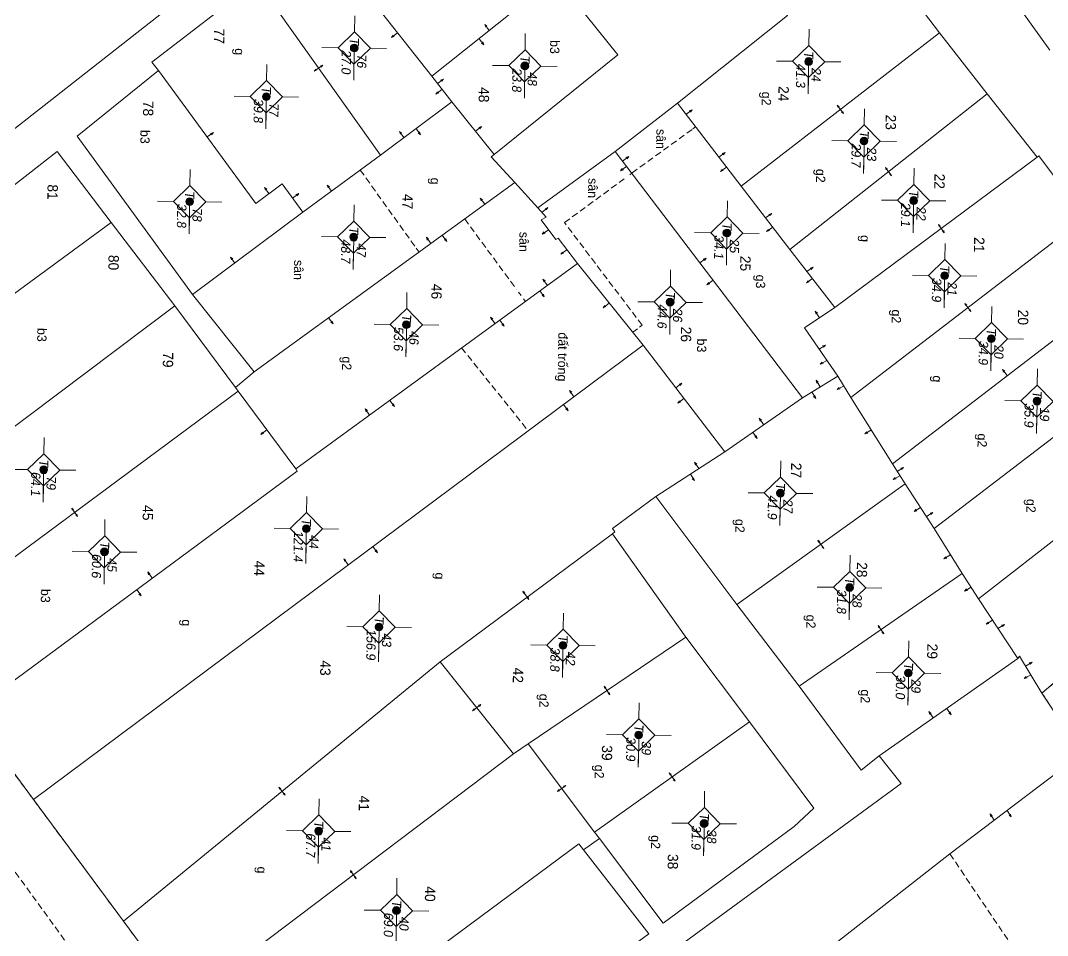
# Model space of a CAD drawing. Extents: x 601689 to 602595, y 1189742 to 1190763.
# Drawn here: x 602104.17 to 602143.96, y 1190195.49 to 1190230.95 of the extents above; entities that cross this region are included whole.
import ezdxf
from ezdxf.enums import TextEntityAlignment as Align

# ---------------------------------------------------------------- set-up
doc = ezdxf.new("R2010")
doc.units = 0
doc.header["$MEASUREMENT"] = 0
doc.linetypes.add('HIDDEN', pattern=[0.375, 0.25, -0.125])
for name, color, linetype in [('10', 250, 'Continuous'), ('11', 7, 'Continuous'), ('13', 7, 'Continuous'), ('14', 7, 'Continuous'), ('15', 7, 'Continuous'), ('16', 7, 'Continuous'), ('22', 7, 'Continuous'), ('53', 7, 'Continuous')]:
    doc.layers.add(name, color=color, linetype=linetype)
doc.layers.get('0').off()
doc.styles.add('TXT', font='vnshx.shx')

# ---------------------------------------------------------------- blocks, each defined once
blk = doc.blocks.new('BDONG')
at = {"color": 7, "linetype": 'Continuous', "lineweight": 0}
for p, q in [((0, 0), (0, -1.508)), ((0, 0), (2.759, 0)), ((0.342, 0), (0.342, -1.508)), ((0.797, 0), (0.797, -1.508)), ((1.274, 0), (1.274, -1.508)), ((1.73, 0), (1.73, -1.508)), ((1.753, 0), (1.753, -1.508)), ((2.072, 0), (2.072, -1.508)), ((2.759, 0), (2.759, -1.508)), ((0, -0.308), (1.73, -0.308)), ((1.753, -0.308), (2.759, -0.308)), ((0, -0.458), (1.73, -0.458)), ((1.753, -0.458), (2.759, -0.458)), ((0, -0.608), (1.73, -0.608)), ((1.753, -0.608), (2.759, -0.608)), ((0, -0.758), (1.73, -0.758)), ((1.753, -0.758), (2.759, -0.758)), ((0, -0.908), (1.73, -0.908)), ((1.753, -0.908), (2.759, -0.908)), ((0, -1.058), (1.73, -1.058)), ((1.753, -1.058), (2.759, -1.058)), ((0, -1.208), (1.73, -1.208)), ((1.753, -1.208), (2.759, -1.208)), ((0, -1.358), (1.73, -1.358)), ((1.753, -1.358), (2.759, -1.358)), ((0, -1.508), (1.73, -1.508)), ((1.753, -1.508), (2.759, -1.508))]:
    blk.add_line(p, q, dxfattribs=at)
at = {"color": 7, "linetype": 'Continuous', "lineweight": 0, "style": 'TXT'}
blk.add_text('B%%182ng c%%184c th%%246a bi%%213n %%174%%233ng ', height=0.049998, rotation=360, dxfattribs=at).set_placement((0.008, 0.046))
for s, height, p in [('(D%%239ng cho ch%%216nh l%%253 bi%%213n %%174%%233ng)', 0.054, (1.743, 0.05)), ('s%%232 TT', 0.05, (0.21, -0.099)), ('s%%232 hi%%214u', 0.049998, (0.639, -0.104)), ('s%%232 hi%%214u th%%246a', 0.049998, (1.135, -0.103)), ('s%%232 hi%%214u th%%246a', 0.049998, (1.612, -0.107)), ('s%%232 TT', 0.05, (1.936, -0.114)), ('s%%232 hi%%214u th%%246a b%%225', 0.049998, (2.559, -0.108)), ('Th%%246a th%%170m', 0.049998, (0.227, -0.214)), ('Th%%246a th%%170m', 0.049998, (0.63, -0.213)), ('g%%232c c%%241a th%%246a', 0.049998, (1.137, -0.187)), ('Th%%246a b%%225', 0.049998, (1.956, -0.203)), ('(ch%%216 %%174%%184nh s%%232 m%%233t l%%199n)', 0.049998, (2.638, -0.204)), ('l%%169n c%%203n', 0.049998, (1.56, -0.224)), ('m%%237i th%%170m', 0.049998, (1.101, -0.282))]:
    blk.add_text(s, height=height, rotation=360, dxfattribs=at).set_placement(p, align=Align.CENTER)
blk = doc.blocks.new('BANG')
at = {"color": 7, "linetype": 'Continuous', "lineweight": 0, "xscale": 9.999585560760034, "yscale": 9.999585560760034, "rotation": 359.9999199552673}
blk.add_blockref('BDONG', (0, 0), dxfattribs=at)
blk = doc.blocks.new('NH3R')
at = {"layer": '16', "color": 7, "linetype": 'Continuous', "lineweight": 0}
for p, q in [((0, 0), (0.297, -0.005)), ((0.297, -0.005), (0.186, 0.031)), ((0.297, -0.005), (0.189, -0.033))]:
    blk.add_line(p, q, dxfattribs=at)
blk = doc.blocks.new('NH3')
at = {"layer": '16', "color": 7, "linetype": 'Continuous', "lineweight": 0}
for p, q in [((-0.199, -0.002), (-0.113, 0.021)), ((0.197, -0.012), (0.107, 0.015)), ((-0.199, -0.002), (0.197, -0.012)), ((-0.199, -0.002), (-0.116, -0.035)), ((0.197, -0.012), (0.104, -0.027))]:
    blk.add_line(p, q, dxfattribs=at)
blk = doc.blocks.new('*M1738173817381738')
at = {"layer": '13', "color": 3, "linetype": 'Continuous', "lineweight": 0}
blk.add_line((602623.854, 1189809.293), (602624.874, 1189809.293), dxfattribs=at)
at = {"layer": '13', "color": 3, "linetype": 'Continuous', "lineweight": 0, "style": 'TXT', "oblique": 7.6055}
for s, p in [('19', (602624.004, 1189809.593)), ('35.9', (602623.854, 1189808.993))]:
    blk.add_text(s, height=0.36, dxfattribs=at).set_placement(p, align=Align.MIDDLE_LEFT)
blk.add_text('T', height=0.36, dxfattribs=at).set_placement((602623.657, 1189809.293), align=Align.MIDDLE_RIGHT)
blk = doc.blocks.new('*M1740174017401740')
at = {"layer": '13', "color": 3, "linetype": 'Continuous', "lineweight": 0}
blk.add_line((602621.458, 1189807.486), (602622.478, 1189807.486), dxfattribs=at)
at = {"layer": '13', "color": 3, "linetype": 'Continuous', "lineweight": 0, "style": 'TXT', "oblique": 7.6055}
for s, p in [('20', (602621.608, 1189807.786)), ('34.9', (602621.458, 1189807.186))]:
    blk.add_text(s, height=0.36, dxfattribs=at).set_placement(p, align=Align.MIDDLE_LEFT)
blk.add_text('T', height=0.36, dxfattribs=at).set_placement((602621.261, 1189807.486), align=Align.MIDDLE_RIGHT)
blk = doc.blocks.new('*M1742174217421742')
at = {"layer": '13', "color": 3, "linetype": 'Continuous', "lineweight": 0}
blk.add_line((602619.046, 1189805.64), (602620.066, 1189805.64), dxfattribs=at)
at = {"layer": '13', "color": 3, "linetype": 'Continuous', "lineweight": 0, "style": 'TXT', "oblique": 7.6055}
for s, p in [('21', (602619.196, 1189805.94)), ('34.9', (602619.046, 1189805.34))]:
    blk.add_text(s, height=0.36, dxfattribs=at).set_placement(p, align=Align.MIDDLE_LEFT)
blk.add_text('T', height=0.36, dxfattribs=at).set_placement((602618.849, 1189805.64), align=Align.MIDDLE_RIGHT)
blk = doc.blocks.new('*M1746174617461746')
at = {"layer": '13', "color": 3, "linetype": 'Continuous', "lineweight": 0}
blk.add_line((602634.46, 1189804.462), (602635.48, 1189804.462), dxfattribs=at)
at = {"layer": '13', "color": 3, "linetype": 'Continuous', "lineweight": 0, "style": 'TXT', "oblique": 7.6055}
for s, p in [('29', (602634.61, 1189804.762)), ('30.0', (602634.46, 1189804.162))]:
    blk.add_text(s, height=0.36, dxfattribs=at).set_placement(p, align=Align.MIDDLE_LEFT)
blk.add_text('T', height=0.36, dxfattribs=at).set_placement((602634.263, 1189804.462), align=Align.MIDDLE_RIGHT)
blk = doc.blocks.new('*M1747174717471747')
at = {"layer": '13', "color": 3, "linetype": 'Continuous', "lineweight": 0}
blk.add_line((602616.149, 1189804.397), (602617.169, 1189804.397), dxfattribs=at)
at = {"layer": '13', "color": 3, "linetype": 'Continuous', "lineweight": 0, "style": 'TXT', "oblique": 7.6055}
blk.add_text('T', height=0.36, dxfattribs=at).set_placement((602615.952, 1189804.397), align=Align.MIDDLE_RIGHT)
for s, p in [('22', (602616.299, 1189804.697)), ('29.1', (602616.149, 1189804.097))]:
    blk.add_text(s, height=0.36, dxfattribs=at).set_placement(p, align=Align.MIDDLE_LEFT)
blk = doc.blocks.new('*M1750175017501750')
at = {"layer": '13', "color": 3, "linetype": 'Continuous', "lineweight": 0}
blk.add_line((602613.874, 1189802.445), (602614.894, 1189802.445), dxfattribs=at)
at = {"layer": '13', "color": 3, "linetype": 'Continuous', "lineweight": 0, "style": 'TXT', "oblique": 7.6055}
for s, p in [('23', (602614.024, 1189802.745)), ('29.7', (602613.874, 1189802.145))]:
    blk.add_text(s, height=0.36, dxfattribs=at).set_placement(p, align=Align.MIDDLE_LEFT)
blk.add_text('T', height=0.36, dxfattribs=at).set_placement((602613.677, 1189802.445), align=Align.MIDDLE_RIGHT)
blk = doc.blocks.new('*M1752175217521752')
at = {"layer": '13', "color": 3, "linetype": 'Continuous', "lineweight": 0}
blk.add_line((602631.182, 1189802.134), (602632.202, 1189802.134), dxfattribs=at)
at = {"layer": '13', "color": 3, "linetype": 'Continuous', "lineweight": 0, "style": 'TXT', "oblique": 7.6055}
for s, p in [('28', (602631.332, 1189802.434)), ('31.8', (602631.182, 1189801.834))]:
    blk.add_text(s, height=0.36, dxfattribs=at).set_placement(p, align=Align.MIDDLE_LEFT)
blk.add_text('T', height=0.36, dxfattribs=at).set_placement((602630.985, 1189802.134), align=Align.MIDDLE_RIGHT)
blk = doc.blocks.new('*M1755175517551755')
at = {"layer": '13', "color": 3, "linetype": 'Continuous', "lineweight": 0}
blk.add_line((602610.822, 1189800.253), (602611.842, 1189800.253), dxfattribs=at)
at = {"layer": '13', "color": 3, "linetype": 'Continuous', "lineweight": 0, "style": 'TXT', "oblique": 7.6055}
for s, p in [('24', (602610.972, 1189800.553)), ('41.3', (602610.822, 1189799.953))]:
    blk.add_text(s, height=0.36, dxfattribs=at).set_placement(p, align=Align.MIDDLE_LEFT)
blk.add_text('T', height=0.36, dxfattribs=at).set_placement((602610.625, 1189800.253), align=Align.MIDDLE_RIGHT)
blk = doc.blocks.new('*M1757175717571757')
at = {"layer": '13', "color": 3, "linetype": 'Continuous', "lineweight": 0}
blk.add_line((602627.565, 1189799.401), (602628.585, 1189799.401), dxfattribs=at)
at = {"layer": '13', "color": 3, "linetype": 'Continuous', "lineweight": 0, "style": 'TXT', "oblique": 7.6055}
for s, p in [('27', (602627.715, 1189799.701)), ('41.9', (602627.565, 1189799.101))]:
    blk.add_text(s, height=0.36, dxfattribs=at).set_placement(p, align=Align.MIDDLE_LEFT)
blk.add_text('T', height=0.36, dxfattribs=at).set_placement((602627.368, 1189799.401), align=Align.MIDDLE_RIGHT)
blk = doc.blocks.new('*M1760176017601760')
at = {"layer": '13', "color": 3, "linetype": 'Continuous', "lineweight": 0}
blk.add_line((602617.513, 1189797.18), (602618.533, 1189797.18), dxfattribs=at)
at = {"layer": '13', "color": 3, "linetype": 'Continuous', "lineweight": 0, "style": 'TXT', "oblique": 7.6055}
blk.add_text('T', height=0.36, dxfattribs=at).set_placement((602617.316, 1189797.18), align=Align.MIDDLE_RIGHT)
for s, p in [('25', (602617.663, 1189797.48)), ('34.1', (602617.513, 1189796.88))]:
    blk.add_text(s, height=0.36, dxfattribs=at).set_placement(p, align=Align.MIDDLE_LEFT)
blk = doc.blocks.new('*M1763176317631763')
at = {"layer": '13', "color": 3, "linetype": 'Continuous', "lineweight": 0}
blk.add_line((602640.408, 1189796.632), (602641.428, 1189796.632), dxfattribs=at)
at = {"layer": '13', "color": 3, "linetype": 'Continuous', "lineweight": 0, "style": 'TXT', "oblique": 7.6055}
for s, p in [('38', (602640.558, 1189796.932)), ('31.9', (602640.408, 1189796.332))]:
    blk.add_text(s, height=0.36, dxfattribs=at).set_placement(p, align=Align.MIDDLE_LEFT)
blk.add_text('T', height=0.36, dxfattribs=at).set_placement((602640.211, 1189796.632), align=Align.MIDDLE_RIGHT)
blk = doc.blocks.new('*M1766176617661766')
at = {"layer": '13', "color": 3, "linetype": 'Continuous', "lineweight": 0}
blk.add_line((602620.225, 1189795.021), (602621.245, 1189795.021), dxfattribs=at)
at = {"layer": '13', "color": 3, "linetype": 'Continuous', "lineweight": 0, "style": 'TXT', "oblique": 7.6055}
for s, p in [('26', (602620.375, 1189795.321)), ('44.6', (602620.225, 1189794.721))]:
    blk.add_text(s, height=0.36, dxfattribs=at).set_placement(p, align=Align.MIDDLE_LEFT)
blk.add_text('T', height=0.36, dxfattribs=at).set_placement((602620.028, 1189795.021), align=Align.MIDDLE_RIGHT)
blk = doc.blocks.new('*M1767176717671767')
at = {"layer": '13', "color": 3, "linetype": 'Continuous', "lineweight": 0}
blk.add_line((602637.013, 1189794.049), (602638.033, 1189794.049), dxfattribs=at)
at = {"layer": '13', "color": 3, "linetype": 'Continuous', "lineweight": 0, "style": 'TXT', "oblique": 7.6055}
blk.add_text('T', height=0.36, dxfattribs=at).set_placement((602636.816, 1189794.049), align=Align.MIDDLE_RIGHT)
for s, p in [('39', (602637.163, 1189794.349)), ('30.9', (602637.013, 1189793.749))]:
    blk.add_text(s, height=0.36, dxfattribs=at).set_placement(p, align=Align.MIDDLE_LEFT)
blk = doc.blocks.new('*M1771177117711771')
at = {"layer": '13', "color": 3, "linetype": 'Continuous', "lineweight": 0}
blk.add_line((602633.585, 1189791.062), (602634.605, 1189791.062), dxfattribs=at)
at = {"layer": '13', "color": 3, "linetype": 'Continuous', "lineweight": 0, "style": 'TXT', "oblique": 7.6055}
for s, p in [('42', (602633.735, 1189791.362)), ('38.8', (602633.585, 1189790.762))]:
    blk.add_text(s, height=0.36, dxfattribs=at).set_placement(p, align=Align.MIDDLE_LEFT)
blk.add_text('T', height=0.36, dxfattribs=at).set_placement((602633.388, 1189791.062), align=Align.MIDDLE_RIGHT)
blk = doc.blocks.new('*M1776177617761776')
at = {"layer": '13', "color": 3, "linetype": 'Continuous', "lineweight": 0}
blk.add_line((602611.15, 1189789.259), (602612.17, 1189789.259), dxfattribs=at)
at = {"layer": '13', "color": 3, "linetype": 'Continuous', "lineweight": 0, "style": 'TXT', "oblique": 7.6055}
blk.add_text('T', height=0.36, dxfattribs=at).set_placement((602610.953, 1189789.259), align=Align.MIDDLE_RIGHT)
for s, p in [('48', (602611.3, 1189789.559)), ('23.8', (602611.15, 1189788.959))]:
    blk.add_text(s, height=0.36, dxfattribs=at).set_placement(p, align=Align.MIDDLE_LEFT)
blk = doc.blocks.new('*M1785178517851785')
at = {"layer": '13', "color": 3, "linetype": 'Continuous', "lineweight": 0}
blk.add_line((602621.246, 1189784.817), (602622.266, 1189784.817), dxfattribs=at)
at = {"layer": '13', "color": 3, "linetype": 'Continuous', "lineweight": 0, "style": 'TXT', "oblique": 7.6055}
for s, p in [('46', (602621.396, 1189785.117)), ('53.6', (602621.246, 1189784.517))]:
    blk.add_text(s, height=0.36, dxfattribs=at).set_placement(p, align=Align.MIDDLE_LEFT)
blk.add_text('T', height=0.36, dxfattribs=at).set_placement((602621.049, 1189784.817), align=Align.MIDDLE_RIGHT)
blk = doc.blocks.new('*M1786178617861786')
at = {"layer": '13', "color": 3, "linetype": 'Continuous', "lineweight": 0}
blk.add_line((602643.954, 1189784.761), (602644.974, 1189784.761), dxfattribs=at)
at = {"layer": '13', "color": 3, "linetype": 'Continuous', "lineweight": 0, "style": 'TXT', "oblique": 7.6055}
for s, p in [('40', (602644.104, 1189785.061)), ('69.0', (602643.954, 1189784.461))]:
    blk.add_text(s, height=0.36, dxfattribs=at).set_placement(p, align=Align.MIDDLE_LEFT)
blk.add_text('T', height=0.36, dxfattribs=at).set_placement((602643.757, 1189784.761), align=Align.MIDDLE_RIGHT)
blk = doc.blocks.new('*M1789178917891789')
at = {"layer": '13', "color": 3, "linetype": 'Continuous', "lineweight": 0}
blk.add_line((602632.975, 1189783.927), (602634.25, 1189783.927), dxfattribs=at)
at = {"layer": '13', "color": 3, "linetype": 'Continuous', "lineweight": 0, "style": 'TXT', "oblique": 7.6055}
for s, p in [('43', (602633.125, 1189784.227)), ('156.9', (602632.975, 1189783.627))]:
    blk.add_text(s, height=0.36, dxfattribs=at).set_placement(p, align=Align.MIDDLE_LEFT)
blk.add_text('T', height=0.36, dxfattribs=at).set_placement((602632.778, 1189783.927), align=Align.MIDDLE_RIGHT)
blk = doc.blocks.new('*M1791179117911791')
at = {"layer": '13', "color": 3, "linetype": 'Continuous', "lineweight": 0}
blk.add_line((602617.883, 1189782.725), (602618.903, 1189782.725), dxfattribs=at)
at = {"layer": '13', "color": 3, "linetype": 'Continuous', "lineweight": 0, "style": 'TXT', "oblique": 7.6055}
for s, p in [('47', (602618.033, 1189783.025)), ('48.7', (602617.883, 1189782.425))]:
    blk.add_text(s, height=0.36, dxfattribs=at).set_placement(p, align=Align.MIDDLE_LEFT)
blk.add_text('T', height=0.36, dxfattribs=at).set_placement((602617.686, 1189782.725), align=Align.MIDDLE_RIGHT)
blk = doc.blocks.new('*M1794179417941794')
at = {"layer": '13', "color": 3, "linetype": 'Continuous', "lineweight": 0}
blk.add_line((602610.553, 1189782.638), (602611.573, 1189782.638), dxfattribs=at)
at = {"layer": '13', "color": 3, "linetype": 'Continuous', "lineweight": 0, "style": 'TXT', "oblique": 7.6055}
for s, p in [('76', (602610.703, 1189782.938)), ('27.0', (602610.553, 1189782.338))]:
    blk.add_text(s, height=0.36, dxfattribs=at).set_placement(p, align=Align.MIDDLE_LEFT)
blk.add_text('T', height=0.36, dxfattribs=at).set_placement((602610.356, 1189782.638), align=Align.MIDDLE_RIGHT)
blk = doc.blocks.new('*M1795179517951795')
at = {"layer": '13', "color": 3, "linetype": 'Continuous', "lineweight": 0}
blk.add_line((602640.92, 1189781.699), (602641.94, 1189781.699), dxfattribs=at)
at = {"layer": '13', "color": 3, "linetype": 'Continuous', "lineweight": 0, "style": 'TXT', "oblique": 7.6055}
blk.add_text('T', height=0.36, dxfattribs=at).set_placement((602640.723, 1189781.699), align=Align.MIDDLE_RIGHT)
for s, p in [('41', (602641.07, 1189781.999)), ('67.7', (602640.92, 1189781.399))]:
    blk.add_text(s, height=0.36, dxfattribs=at).set_placement(p, align=Align.MIDDLE_LEFT)
blk = doc.blocks.new('*M1797179717971797')
at = {"layer": '13', "color": 3, "linetype": 'Continuous', "lineweight": 0}
blk.add_line((602629.21, 1189781.054), (602630.485, 1189781.054), dxfattribs=at)
at = {"layer": '13', "color": 3, "linetype": 'Continuous', "lineweight": 0, "style": 'TXT', "oblique": 7.6055}
for s, p in [('44', (602629.36, 1189781.354)), ('121.4', (602629.21, 1189780.754))]:
    blk.add_text(s, height=0.36, dxfattribs=at).set_placement(p, align=Align.MIDDLE_LEFT)
blk.add_text('T', height=0.36, dxfattribs=at).set_placement((602629.013, 1189781.054), align=Align.MIDDLE_RIGHT)
blk = doc.blocks.new('*M1801180118011801')
at = {"layer": '13', "color": 3, "linetype": 'Continuous', "lineweight": 0}
blk.add_line((602612.491, 1189779.261), (602613.511, 1189779.261), dxfattribs=at)
at = {"layer": '13', "color": 3, "linetype": 'Continuous', "lineweight": 0, "style": 'TXT', "oblique": 7.6055}
blk.add_text('T', height=0.36, dxfattribs=at).set_placement((602612.294, 1189779.261), align=Align.MIDDLE_RIGHT)
for s, p in [('77', (602612.641, 1189779.561)), ('39.8', (602612.491, 1189778.961))]:
    blk.add_text(s, height=0.36, dxfattribs=at).set_placement(p, align=Align.MIDDLE_LEFT)
blk = doc.blocks.new('*M1806180618061806')
at = {"layer": '13', "color": 3, "linetype": 'Continuous', "lineweight": 0}
blk.add_line((602616.6, 1189776.348), (602617.62, 1189776.348), dxfattribs=at)
at = {"layer": '13', "color": 3, "linetype": 'Continuous', "lineweight": 0, "style": 'TXT', "oblique": 7.6055}
for s, p in [('78', (602616.75, 1189776.648)), ('32.8', (602616.6, 1189776.048))]:
    blk.add_text(s, height=0.36, dxfattribs=at).set_placement(p, align=Align.MIDDLE_LEFT)
blk.add_text('T', height=0.36, dxfattribs=at).set_placement((602616.403, 1189776.348), align=Align.MIDDLE_RIGHT)
blk = doc.blocks.new('*M1810181018101810')
at = {"layer": '13', "color": 3, "linetype": 'Continuous', "lineweight": 0}
blk.add_line((602630.217, 1189773.245), (602631.237, 1189773.245), dxfattribs=at)
at = {"layer": '13', "color": 3, "linetype": 'Continuous', "lineweight": 0, "style": 'TXT', "oblique": 7.6055}
for s, p in [('45', (602630.367, 1189773.545)), ('60.6', (602630.217, 1189772.945))]:
    blk.add_text(s, height=0.36, dxfattribs=at).set_placement(p, align=Align.MIDDLE_LEFT)
blk.add_text('T', height=0.36, dxfattribs=at).set_placement((602630.02, 1189773.245), align=Align.MIDDLE_RIGHT)
blk = doc.blocks.new('*M1813181318131813')
at = {"layer": '13', "color": 3, "linetype": 'Continuous', "lineweight": 0}
blk.add_line((602627.074, 1189770.842), (602628.094, 1189770.842), dxfattribs=at)
at = {"layer": '13', "color": 3, "linetype": 'Continuous', "lineweight": 0, "style": 'TXT', "oblique": 7.6055}
for s, p in [('79', (602627.224, 1189771.142)), ('64.1', (602627.074, 1189770.542))]:
    blk.add_text(s, height=0.36, dxfattribs=at).set_placement(p, align=Align.MIDDLE_LEFT)
blk.add_text('T', height=0.36, dxfattribs=at).set_placement((602626.877, 1189770.842), align=Align.MIDDLE_RIGHT)
blk = doc.blocks.new('CENTRD')
at = {"layer": '11', "linetype": 'Continuous', "lineweight": 0}
h = blk.add_hatch(color=2, dxfattribs=at)
edge = h.paths.add_edge_path()
edge.add_arc((0, 0), 0.15, 0, 360)
at = {"layer": '11', "color": 2, "linetype": 'Continuous', "lineweight": 0}
for p, q in [((0, 1.25), (0, 0.625)), ((0, 0.625), (-0.625, 0)), ((0.625, 0), (0, 0.625)), ((-0.625, 0), (-1.25, 0)), ((-0.625, 0), (0, -0.625)), ((0, -0.625), (0.625, 0)), ((1.25, 0), (0.625, 0)), ((0, -0.625), (0, -1.25))]:
    blk.add_line(p, q, dxfattribs=at)
blk.add_circle((0, 0), 0.15, dxfattribs=at)

msp = doc.modelspace()

# ---------------------------------------------------------------- linework, layer by layer
at = {"layer": '10', "color": 7, "linetype": 'Continuous', "lineweight": 0}
for p, q in [((602113.328, 1190232.473), (602118.115, 1190225.737)), ((602124.91, 1190232.624), (602120.108, 1190228.79)), ((602117.552, 1190232.035), (602120.108, 1190228.79)), ((602144.052, 1190229.801), (602142.296, 1190232.256)), ((602139.781, 1190230.47), (602132.089, 1190224.535)), ((602141.629, 1190228.105), (602139.781, 1190230.47)), ((602120.108, 1190228.79), (602120.883, 1190227.799)), ((602141.629, 1190228.105), (602133.986, 1190222.079)), ((602143.566, 1190225.658), (602141.629, 1190228.105)), ((602120.883, 1190227.799), (602118.115, 1190225.737)), ((602120.883, 1190227.799), (602122.526, 1190225.766)), ((602129.634, 1190227.749), (602127.208, 1190225.882)), ((602132.089, 1190224.535), (602129.634, 1190227.749)), ((602118.115, 1190225.737), (602115.115, 1190223.519)), ((602127.208, 1190225.882), (602124.217, 1190223.693)), ((602134.467, 1190216.332), (602127.208, 1190225.882)), ((602143.566, 1190225.658), (602135.725, 1190219.825)), ((602113.22, 1190217.333), (602123.321, 1190224.676)), ((602123.321, 1190224.676), (602124.217, 1190223.693)), ((602133.986, 1190222.079), (602132.089, 1190224.535)), ((602115.115, 1190223.519), (602110.841, 1190220.336)), ((602107.689, 1190223.13), (602095.031, 1190213.843)), ((602110.155, 1190219.896), (602107.689, 1190223.13)), ((602145.414, 1190223.313), (602136.348, 1190216.347)), ((602135.725, 1190219.825), (602133.986, 1190222.079)), ((602125.748, 1190221.542), (602114.838, 1190213.572)), ((602125.748, 1190221.542), (602128.295, 1190218.367)), ((602137.953, 1190213.774), (602147.23, 1190220.898)), ((602110.841, 1190220.336), (602113.22, 1190217.333)), ((602110.155, 1190219.896), (602097.535, 1190210.418)), ((602112.502, 1190216.734), (602110.155, 1190219.896)), ((602128.295, 1190218.367), (602104.672, 1190200.76)), ((602128.295, 1190218.367), (602131.459, 1190214.243)), ((602149.169, 1190218.621), (602139.568, 1190211.262)), ((602113.22, 1190217.333), (602112.502, 1190216.734)), ((602135.839, 1190217.174), (602134.467, 1190216.332)), ((602135.839, 1190217.174), (602136.348, 1190216.347)), ((602112.6, 1190216.592), (602099.95, 1190207.205)), ((602112.6, 1190216.592), (602112.502, 1190216.734)), ((602112.6, 1190216.592), (602114.838, 1190213.572)), ((602134.467, 1190216.332), (602131.459, 1190214.243)), ((602136.348, 1190216.347), (602137.953, 1190213.774)), ((602141.291, 1190208.538), (602150.944, 1190216.077)), ((602131.459, 1190214.243), (602128.784, 1190212.5)), ((602137.953, 1190213.774), (602138.451, 1190212.998)), ((602138.451, 1190212.998), (602131.927, 1190208.317)), ((602138.451, 1190212.998), (602139.568, 1190211.262)), ((602128.784, 1190212.5), (602131.927, 1190208.317)), ((602139.568, 1190211.262), (602140.664, 1190209.527)), ((602127.104, 1190211.063), (602120.426, 1190206.095)), ((602129.95, 1190207.053), (602127.104, 1190211.063)), ((602140.664, 1190209.527), (602134.344, 1190205.153)), ((602140.664, 1190209.527), (602141.291, 1190208.538)), ((602141.291, 1190208.538), (602142.81, 1190206.228)), ((602131.927, 1190208.317), (602134.344, 1190205.153)), ((602129.95, 1190207.053), (602123.842, 1190202.918)), ((602132.415, 1190203.769), (602129.95, 1190207.053)), ((602120.426, 1190206.095), (602108.158, 1190196.052)), ((602123.278, 1190202.535), (602120.426, 1190206.095)), ((602142.81, 1190206.228), (602137.437, 1190202.451)), ((602145.298, 1190202.533), (602143.751, 1190204.885)), ((602102.199, 1190204.114), (602104.672, 1190200.76)), ((602132.415, 1190203.769), (602126.416, 1190199.492)), ((602123.842, 1190202.918), (602123.278, 1190202.535)), ((602123.842, 1190202.918), (602126.416, 1190199.492)), ((602123.278, 1190202.535), (602110.869, 1190193.165)), ((602104.672, 1190200.76), (602108.158, 1190196.052)), ((602126.603, 1190199.249), (602125.986, 1190198.808)), ((602126.416, 1190199.492), (602126.603, 1190199.249))]:
    msp.add_line(p, q, dxfattribs=at)
for points in [[(602114.957, 1190235.411), (602093.587, 1190218.653), (602090.756, 1190222.252), (602089.563, 1190221.348), (602084.86, 1190227.583)], [(602139.781, 1190230.47), (602137.06, 1190234.068), (602136.22, 1190233.319), (602133.694, 1190231.394), (602133.89, 1190231.151), (602129.634, 1190227.749)], [(602113.328, 1190232.473), (602109.265, 1190229.339), (602109.52, 1190229.015)], [(602124.91, 1190232.624), (602127.319, 1190229.621), (602122.526, 1190225.766)], [(602109.52, 1190229.015), (602106.365, 1190226.468), (602110.841, 1190220.336)], [(602109.52, 1190229.015), (602113.289, 1190223.863), (602114.31, 1190224.619), (602115.115, 1190223.519)], [(602107.689, 1190223.13), (602105.597, 1190225.879), (602093.213, 1190216.208), (602095.031, 1190213.843)], [(602122.526, 1190225.766), (602122.405, 1190225.668), (602123.321, 1190224.676)], [(602145.414, 1190223.313), (602143.626, 1190225.707), (602143.566, 1190225.658)], [(602125.748, 1190221.542), (602125.001, 1190222.513), (602124.91, 1190222.463), (602124.341, 1190223.232), (602124.533, 1190223.329), (602124.217, 1190223.693)], [(602135.725, 1190219.825), (602134.545, 1190219.041), (602135.839, 1190217.174)], [(602143.751, 1190204.885), (602146.321, 1190207.08), (602153.559, 1190212.7), (602150.944, 1190216.077)], [(602114.838, 1190213.572), (602114.897, 1190213.491), (602102.199, 1190204.114)], [(602127.104, 1190211.063), (602127.195, 1190211.142), (602127.107, 1190211.263), (602128.784, 1190212.5)], [(602142.81, 1190206.228), (602142.88, 1190206.317), (602143.751, 1190204.885)], [(602134.344, 1190205.153), (602136.739, 1190201.9), (602137.437, 1190202.451)], [(602126.603, 1190199.249), (602129.068, 1190195.975), (602134.149, 1190199.716), (602134.909, 1190200.426), (602132.415, 1190203.769)], [(602137.437, 1190202.451), (602138.293, 1190201.389), (602121.342, 1190188.961), (602116.492, 1190185.358), (602118.956, 1190182.043)], [(602145.298, 1190202.533), (602140.185, 1190198.653), (602118.956, 1190182.043)], [(602125.986, 1190198.808), (602125.8, 1190199.05), (602113.615, 1190190.007)], [(602113.615, 1190190.007), (602116.309, 1190186.609), (602128.512, 1190195.553), (602125.986, 1190198.808)], [(602108.158, 1190196.052), (602110.494, 1190192.879), (602110.869, 1190193.165)]]:
    msp.add_lwpolyline(points, dxfattribs=at)
at = {"layer": '14', "color": 6, "linetype": 'HIDDEN', "lineweight": 0}
for p, q in [((602127.866, 1190225.044), (602130.22, 1190226.752)), ((602130.22, 1190226.752), (602130.331, 1190226.83)), ((602117.338, 1190225.157), (602119.496, 1190222.138)), ((602125.25, 1190223.119), (602127.644, 1190224.877)), ((602127.775, 1190224.975), (602127.866, 1190225.044)), ((602121.382, 1190223.263), (602123.384, 1190220.544)), ((602128.256, 1190219.147), (602125.25, 1190223.119)), ((602119.506, 1190222.128), (602119.614, 1190221.976)), ((602123.473, 1190220.423), (602123.571, 1190220.292)), ((602123.659, 1190220.171), (602123.728, 1190220.07)), ((602128.154, 1190219.069), (602128.256, 1190219.147)), ((602127.892, 1190218.873), (602128.074, 1190219.01)), ((602121.263, 1190218.264), (602123.849, 1190215.048)), ((602140.185, 1190198.653), (602146.311, 1190189.578))]:
    msp.add_line(p, q, dxfattribs=at)
at = {"layer": '22', "color": 7, "linetype": 'HIDDEN', "lineweight": 0}
for p, q in [((602102.199, 1190204.114), (602104.672, 1190200.76)), ((602104.672, 1190200.76), (602108.158, 1190196.052)), ((602108.158, 1190196.052), (602110.494, 1190192.879))]:
    msp.add_line(p, q, dxfattribs=at)
for points in [[(602151.843, 1190192.643), (602145.298, 1190202.533), (602143.751, 1190204.885), (602146.321, 1190207.08), (602153.559, 1190212.7), (602151.633, 1190215.186)], [(602091.434, 1190214.853), (602095.628, 1190209.215), (602100.44, 1190202.798), (602106.104, 1190195.01), (602119.132, 1190178.07), (602122.904, 1190173.848), (602129.615, 1190167.306), (602134.214, 1190163.523)], [(602091.515, 1190214.891), (602091.444, 1190214.832), (602095.628, 1190209.215), (602100.44, 1190202.798), (602106.104, 1190195.01), (602113.129, 1190185.873)]]:
    msp.add_lwpolyline(points, dxfattribs=at)

# ---------------------------------------------------------------- block references
at = {"color": 7, "linetype": 'Continuous', "lineweight": 0, "rotation": 269.2144660607985}
msp.add_blockref('BANG', (602128.166, 1190256.351), dxfattribs=at)
at = {"layer": '11', "color": 2, "linetype": 'Continuous', "lineweight": 0, "rotation": 269.1680420500809}
for p in [(602117.101, 1190229.888), (602123.713, 1190229.195), (602134.711, 1190229.364), (602113.697, 1190228), (602136.858, 1190226.28), (602110.724, 1190223.933), (602138.777, 1190223.977), (602131.541, 1190222.718), (602117.082, 1190222.558), (602139.978, 1190221.062), (602129.343, 1190220.038), (602119.125, 1190219.165), (602141.788, 1190218.624), (602143.56, 1190216.202), (602105.067, 1190213.54), (602133.616, 1190212.635), (602115.247, 1190211.256), (602107.424, 1190210.363), (602136.296, 1190208.978), (602118.065, 1190207.45), (602125.19, 1190206.737), (602138.576, 1190205.667), (602128.127, 1190203.266), (602130.66, 1190199.833), (602115.722, 1190199.538), (602118.739, 1190196.46)]:
    msp.add_blockref('CENTRD', p, dxfattribs=at)
at = {"layer": '13', "color": 3, "linetype": 'Continuous', "lineweight": 0, "rotation": 269.1680420500809}
for name in ['*M1794179417941794', '*M1776177617761776', '*M1755175517551755', '*M1801180118011801', '*M1750175017501750', '*M1747174717471747', '*M1806180618061806', '*M1791179117911791', '*M1760176017601760', '*M1742174217421742', '*M1766176617661766', '*M1785178517851785', '*M1740174017401740', '*M1738173817381738', '*M1813181318131813', '*M1757175717571757', '*M1797179717971797', '*M1810181018101810', '*M1752175217521752', '*M1789178917891789', '*M1771177117711771', '*M1746174617461746', '*M1767176717671767', '*M1763176317631763', '*M1795179517951795', '*M1786178617861786']:
    msp.add_blockref(name, (-578790.27, 1810052.359), dxfattribs=at)
at = {"layer": '16', "color": 7, "linetype": 'Continuous', "lineweight": 0}
for name, p, rotation in [('NH3R', (602122.332, 1190230.56), 126.7591318519865), ('NH3R', (602129.957, 1190227.314), 37.67217895923469), ('NH3R', (602111.405, 1190226.439), 36.18820418824849), ('NH3R', (602119.025, 1190226.415), 126.4174990188601), ('NH3R', (602127.503, 1190225.508), 37.67217895923469), ('NH3R', (602131.234, 1190225.657), 37.67217895923469), ('NH3R', (602116.226, 1190224.333), 126.4174990188601), ('NH3R', (602114.713, 1190224.073), 36.1695279189824), ('NH3R', (602122.159, 1190223.831), 126.4174990188601), ('NH3R', (602133.042, 1190223.302), 37.67217895923469), ('NH3R', (602124.626, 1190222.847), 216.5697957292654), ('NH3', (602139.847, 1190222.888), 126.6736955560817), ('NH3R', (602120.069, 1190222.311), 126.4174990188601), ('NH3R', (602125.346, 1190222.068), 217.396958137062), ('NH3R', (602130.499, 1190221.567), 37.67217895923469), ('NH3R', (602134.644, 1190221.22), 37.67217895923469), ('NH3R', (602124.587, 1190220.688), 126.4174990188601), ('NH3R', (602122.556, 1190219.216), 126.4174990188601), ('NH3R', (602135.417, 1190217.779), 211.2945538577234), ('NH3R', (602142.4, 1190217.194), 127.5115057590499), ('NH3R', (602135.153, 1190216.753), 121.5166200710606), ('NH3R', (602136.073, 1190216.801), 211.2945538577234), ('NH3R', (602125.617, 1190216.373), 126.4174990188601), ('NH3R', (602134.831, 1190216.558), 301.5166200710606), ('NH3R', (602129.877, 1190216.305), 217.5012556143088), ('NH3R', (602117.697, 1190215.662), 126.4174990188601), ('NH3R', (602132.963, 1190215.293), 124.7766521118015), ('NH3R', (602132.549, 1190214.999), 304.7766521118015), ('NH3R', (602137.141, 1190215.086), 211.2945538577234), ('NH3R', (602138.246, 1190213.311), 211.2945538577234), ('NH3', (602106.275, 1190211.899), 306.5802555184176), ('NH3R', (602139.049, 1190212.079), 211.2945538577234), ('NH3', (602135.189, 1190210.652), 305.6544317500039), ('NH3R', (602116.867, 1190209.854), 126.4174990188601), ('NH3R', (602140.204, 1190210.243), 211.2945538577234), ('NH3R', (602109.27, 1190209.338), 125.7986150271321), ('NH3R', (602108.674, 1190208.896), 305.7986150271322), ('NH3R', (602141.006, 1190208.992), 211.2945538577234), ('NH3R', (602141.839, 1190207.711), 211.2945538577234), ('NH3R', (602143.32, 1190205.6), 211.2945538577234), ('NH3', (602126.891, 1190204.986), 124.1067080922924), ('NH3', (602121.852, 1190204.315), 218.6972848438823), ('NH3R', (602139.538, 1190203.922), 124.7766521118015), ('NH3R', (602140.062, 1190204.295), 304.7766521118015), ('NH3', (602129.415, 1190201.631), 125.4916753397555), ('NH3', (602125.13, 1190201.2), 36.91149235199757), ('NH3R', (602141.903, 1190199.959), 124.7766521118015), ('NH3R', (602142.398, 1190200.333), 304.7766521118015)]:
    msp.add_blockref(name, p, dxfattribs=dict(at, rotation=rotation))
for name, p, xscale, yscale, rotation in [('NH3R', (602118.78, 1190230.478), 0.9999989053960104, 0.9999989053960104, 218.4783425218733), ('NH3R', (602121.937, 1190230.245), 1.000001445830829, 1.000001445830829, 309.1803888785671), ('NH3', (602115.722, 1190229.1), 1.000001110920069, 1.000001110920069, 215.4065609351644), ('NH3R', (602120.324, 1190228.506), 1.000002386551082, 1.000002386551082, 38.2616162145344), ('NH3R', (602120.5, 1190228.285), 0.9999989053960104, 0.9999989053960104, 218.4783425218733), ('NH3', (602135.931, 1190227.503), 0.9999987390677948, 0.9999987390677948, 127.6531779914345), ('NH3R', (602119.499, 1190226.768), 1.000001245675858, 1.000001245675858, 306.6843670745737), ('NH3R', (602121.798, 1190226.667), 1.000002386551082, 1.000002386551082, 38.2616162145344), ('NH3R', (602127.66, 1190225.307), 1.000001636943502, 1.000001636943502, 217.6533868377221), ('NH3R', (602131.53, 1190225.273), 1.000001636943502, 1.000001636943502, 217.6533868377221), ('NH3', (602137.808, 1190225.097), 0.9999981124066653, 0.9999981124066653, 308.2511591142429), ('NH3R', (602113.795, 1190224.246), 0.9999981045027896, 0.9999981045027896, 126.5322825470557), ('NH3R', (602124.376, 1190223.511), 0.9999974389506996, 0.9999974389506996, 40.84463240780126), ('NH3R', (602133.318, 1190222.948), 1.000001636943502, 1.000001636943502, 217.6533868377221), ('NH3R', (602120.513, 1190222.634), 1.000001245675858, 1.000001245675858, 306.6843670745737), ('NH3R', (602112.478, 1190221.545), 1.000001845891292, 1.000001845891292, 126.6177685350463), ('NH3R', (602131.009, 1190220.89), 1.000001636943502, 1.000001636943502, 217.6533868377221), ('NH3R', (602134.861, 1190220.958), 1.000001636943502, 1.000001636943502, 217.6533868377221), ('NH3R', (602124.294, 1190220.482), 1.000001245675858, 1.000001245675858, 306.6843670745737), ('NH3R', (602126.977, 1190220.005), 0.9999989053960104, 0.9999989053960104, 218.4783425218733), ('NH3', (602140.886, 1190219.834), 1.00000104693031, 1.00000104693031, 307.5301321559879), ('NH3R', (602135.129, 1190219.434), 1.000001501331247, 1.000001501331247, 123.5778350314214), ('NH3R', (602116.108, 1190219.435), 1.000001245675858, 1.000001245675858, 306.6843670745737), ('NH3R', (602122.738, 1190219.343), 1.000001245675858, 1.000001245675858, 306.6843670745737), ('NH3R', (602135.113, 1190218.214), 0.9999975935805228, 0.9999975935805228, 33.30032895893835), ('NH3R', (602129.562, 1190216.72), 1.000002386551082, 1.000002386551082, 38.2616162145344), ('NH3R', (602118.485, 1190216.232), 1.000001245675858, 1.000001245675858, 306.6843670745737), ('NH3R', (602125.214, 1190216.069), 1.000001245675858, 1.000001245675858, 306.6843670745737), ('NH3R', (602113.719, 1190215.087), 0.9999984454427512, 0.9999984454427512, 216.540660376814), ('NH3R', (602130.449, 1190213.587), 0.9999979671119534, 0.9999979671119534, 123.1077811873148), ('NH3R', (602138.138, 1190213.472), 0.9999975935805228, 0.9999975935805228, 33.30032895893835), ('NH3R', (602130.126, 1190213.372), 0.9999979671119534, 0.9999979671119534, 303.1077811873148), ('NH3R', (602139.274, 1190211.727), 0.9999975935805228, 0.9999975935805228, 33.30032895893835), ('NH3R', (602117.827, 1190210.57), 1.000001245675858, 1.000001245675858, 306.6843670745737), ('NH3', (602123.762, 1190208.678), 1.000002413883844, 1.000002413883844, 307.7198473133182), ('NH3', (602137.504, 1190207.34), 0.9999983926526846, 0.9999983926526846, 124.6806283274073), ('NH3R', (602142.045, 1190207.388), 0.9999975935805228, 0.9999975935805228, 33.30032895893835), ('NH3R', (602143.115, 1190205.933), 0.9999975935805228, 0.9999975935805228, 33.30032895893835), ('NH3', (602114.297, 1190201.078), 0.9999983684965388, 0.9999983684965388, 129.3032676397283), ('NH3', (602117.073, 1190197.849), 1.000002096776031, 1.000002096776031, 307.0552640438724)]:
    msp.add_blockref(name, p, dxfattribs=dict(at, xscale=xscale, yscale=yscale, rotation=rotation))

# ---------------------------------------------------------------- texts
at = {"layer": '15', "color": 7, "linetype": 'Continuous', "lineweight": 0, "style": 'TXT'}
for s, p in [('b3', (602124.693, 1190229.93)), ('g', (602112.48, 1190229.746)), ('g2', (602132.896, 1190227.928)), ('s%%169n', (602128.805, 1190226.365)), ('b3', (602108.815, 1190226.447)), ('g2', (602134.996, 1190224.938)), ('g', (602120.062, 1190224.732)), ('s%%169n', (602126.168, 1190224.461)), ('s%%169n', (602123.499, 1190222.378)), ('g', (602136.722, 1190222.504)), ('s%%169n', (602114.765, 1190221.287)), ('g3', (602132.669, 1190220.84)), ('g2', (602137.931, 1190219.488)), ('b3', (602104.819, 1190218.772)), ('%%174%%202t tr%%232ng', (602124.999, 1190217.919)), ('b3', (602130.385, 1190218.361)), ('g2', (602116.635, 1190217.67)), ('g', (602139.518, 1190217.066)), ('g2', (602141.255, 1190214.682)), ('g2', (602143.15, 1190212.146)), ('g2', (602131.869, 1190211.371)), ('g', (602120.242, 1190209.429)), ('b3', (602104.96, 1190208.659)), ('g', (602110.426, 1190207.614)), ('g2', (602134.619, 1190207.663)), ('g2', (602124.276, 1190204.595)), ('g2', (602136.729, 1190204.764)), ('g2', (602126.418, 1190201.845)), ('g2', (602128.601, 1190199.115)), ('g', (602113.346, 1190198.033))]:
    msp.add_text(s, height=0.36, rotation=269.2144, dxfattribs=at).set_placement(p, align=Align.CENTER)
at = {"layer": '53', "color": 200, "linetype": 'Continuous', "lineweight": 0, "style": 'TXT'}
for s, p in [('77', (602111.873, 1190230.643)), ('48', (602122.132, 1190228.372)), ('24', (602133.743, 1190228.413)), ('78', (602109.124, 1190227.84)), ('23', (602137.898, 1190227.306)), ('22', (602139.787, 1190225.02)), ('81', (602105.419, 1190224.602)), ('47', (602119.174, 1190224.233)), ('21', (602141.323, 1190222.559)), ('80', (602107.782, 1190221.869)), ('25', (602132.263, 1190221.833)), ('46', (602120.297, 1190220.747)), ('20', (602143.025, 1190219.745)), ('26', (602129.965, 1190219.085)), ('79', (602109.89, 1190218.099)), ('27', (602134.233, 1190213.815)), ('45', (602109.109, 1190212.17)), ('44', (602113.43, 1190210.021)), ('28', (602136.78, 1190209.961)), ('29', (602139.507, 1190206.803)), ('43', (602115.987, 1190206.155)), ('42', (602123.453, 1190205.873)), ('39', (602126.902, 1190202.865)), ('41', (602117.485, 1190200.914)), ('38', (602129.454, 1190198.65)), ('40', (602120.047, 1190197.399))]:
    msp.add_text(s, height=0.4, rotation=269.2144, dxfattribs=at).set_placement(p, align=Align.MIDDLE_LEFT)

doc.saveas('drawing.dxf')
